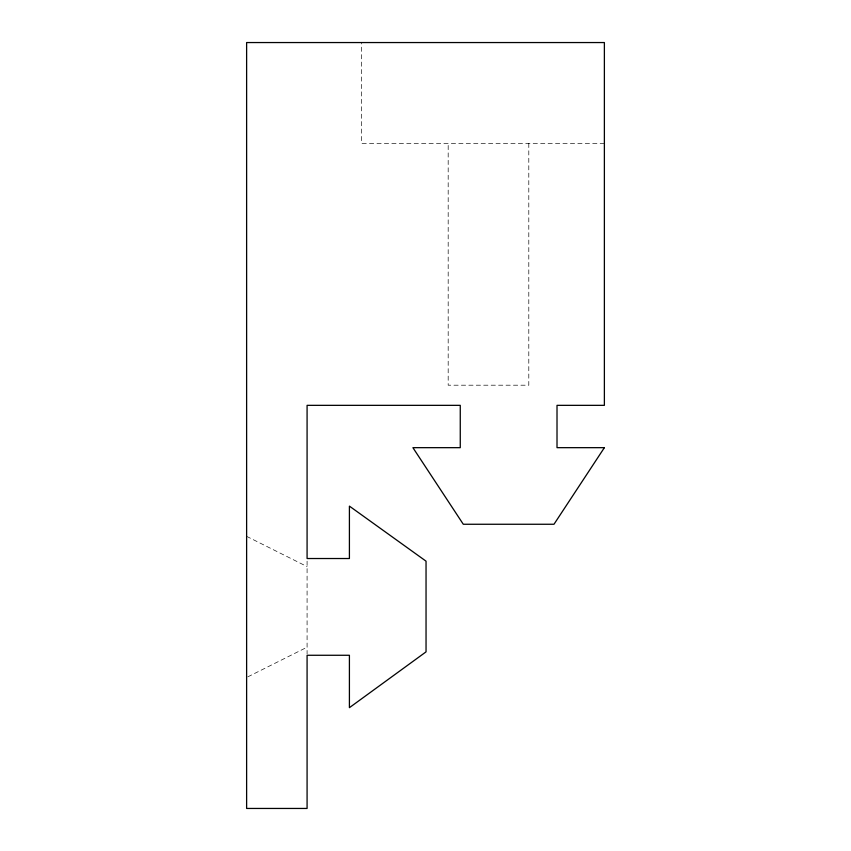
<?xml version="1.0" encoding="UTF-8"?>
<svg xmlns="http://www.w3.org/2000/svg" width="851" height="851" viewBox="0 0 851 851"><rect width="100%" height="100%" fill="white"/><g stroke="black" fill="none" stroke-linecap="round" stroke-linejoin="round"><path stroke-width="0.64" stroke-dasharray="4.25 3.19" d="M247.811 676.853L307.083 647.207M604.38 143.33L361.505 143.33L361.505 42.55M246.62 536.353L307.083 566.585M528.801 143.33L528.801 385.195L448.179 385.195L448.179 143.33M307.083 561.171L307.083 653.94"/><path stroke-width="1.28" d="M604.38 447.669L553.99 524.259L463.295 524.259L412.905 447.669L460.263 447.669L460.263 405.342L307.083 405.342L307.083 558.522L349.41 558.522L349.41 506.122L426.043 561.171L426.043 651.866L349.41 707.67L349.41 655.27L307.083 655.27L307.083 808.45L246.62 808.45L246.62 42.55L604.38 42.55L604.38 405.342L557.011 405.342L557.011 447.669L604.38 447.669"/></g></svg>
